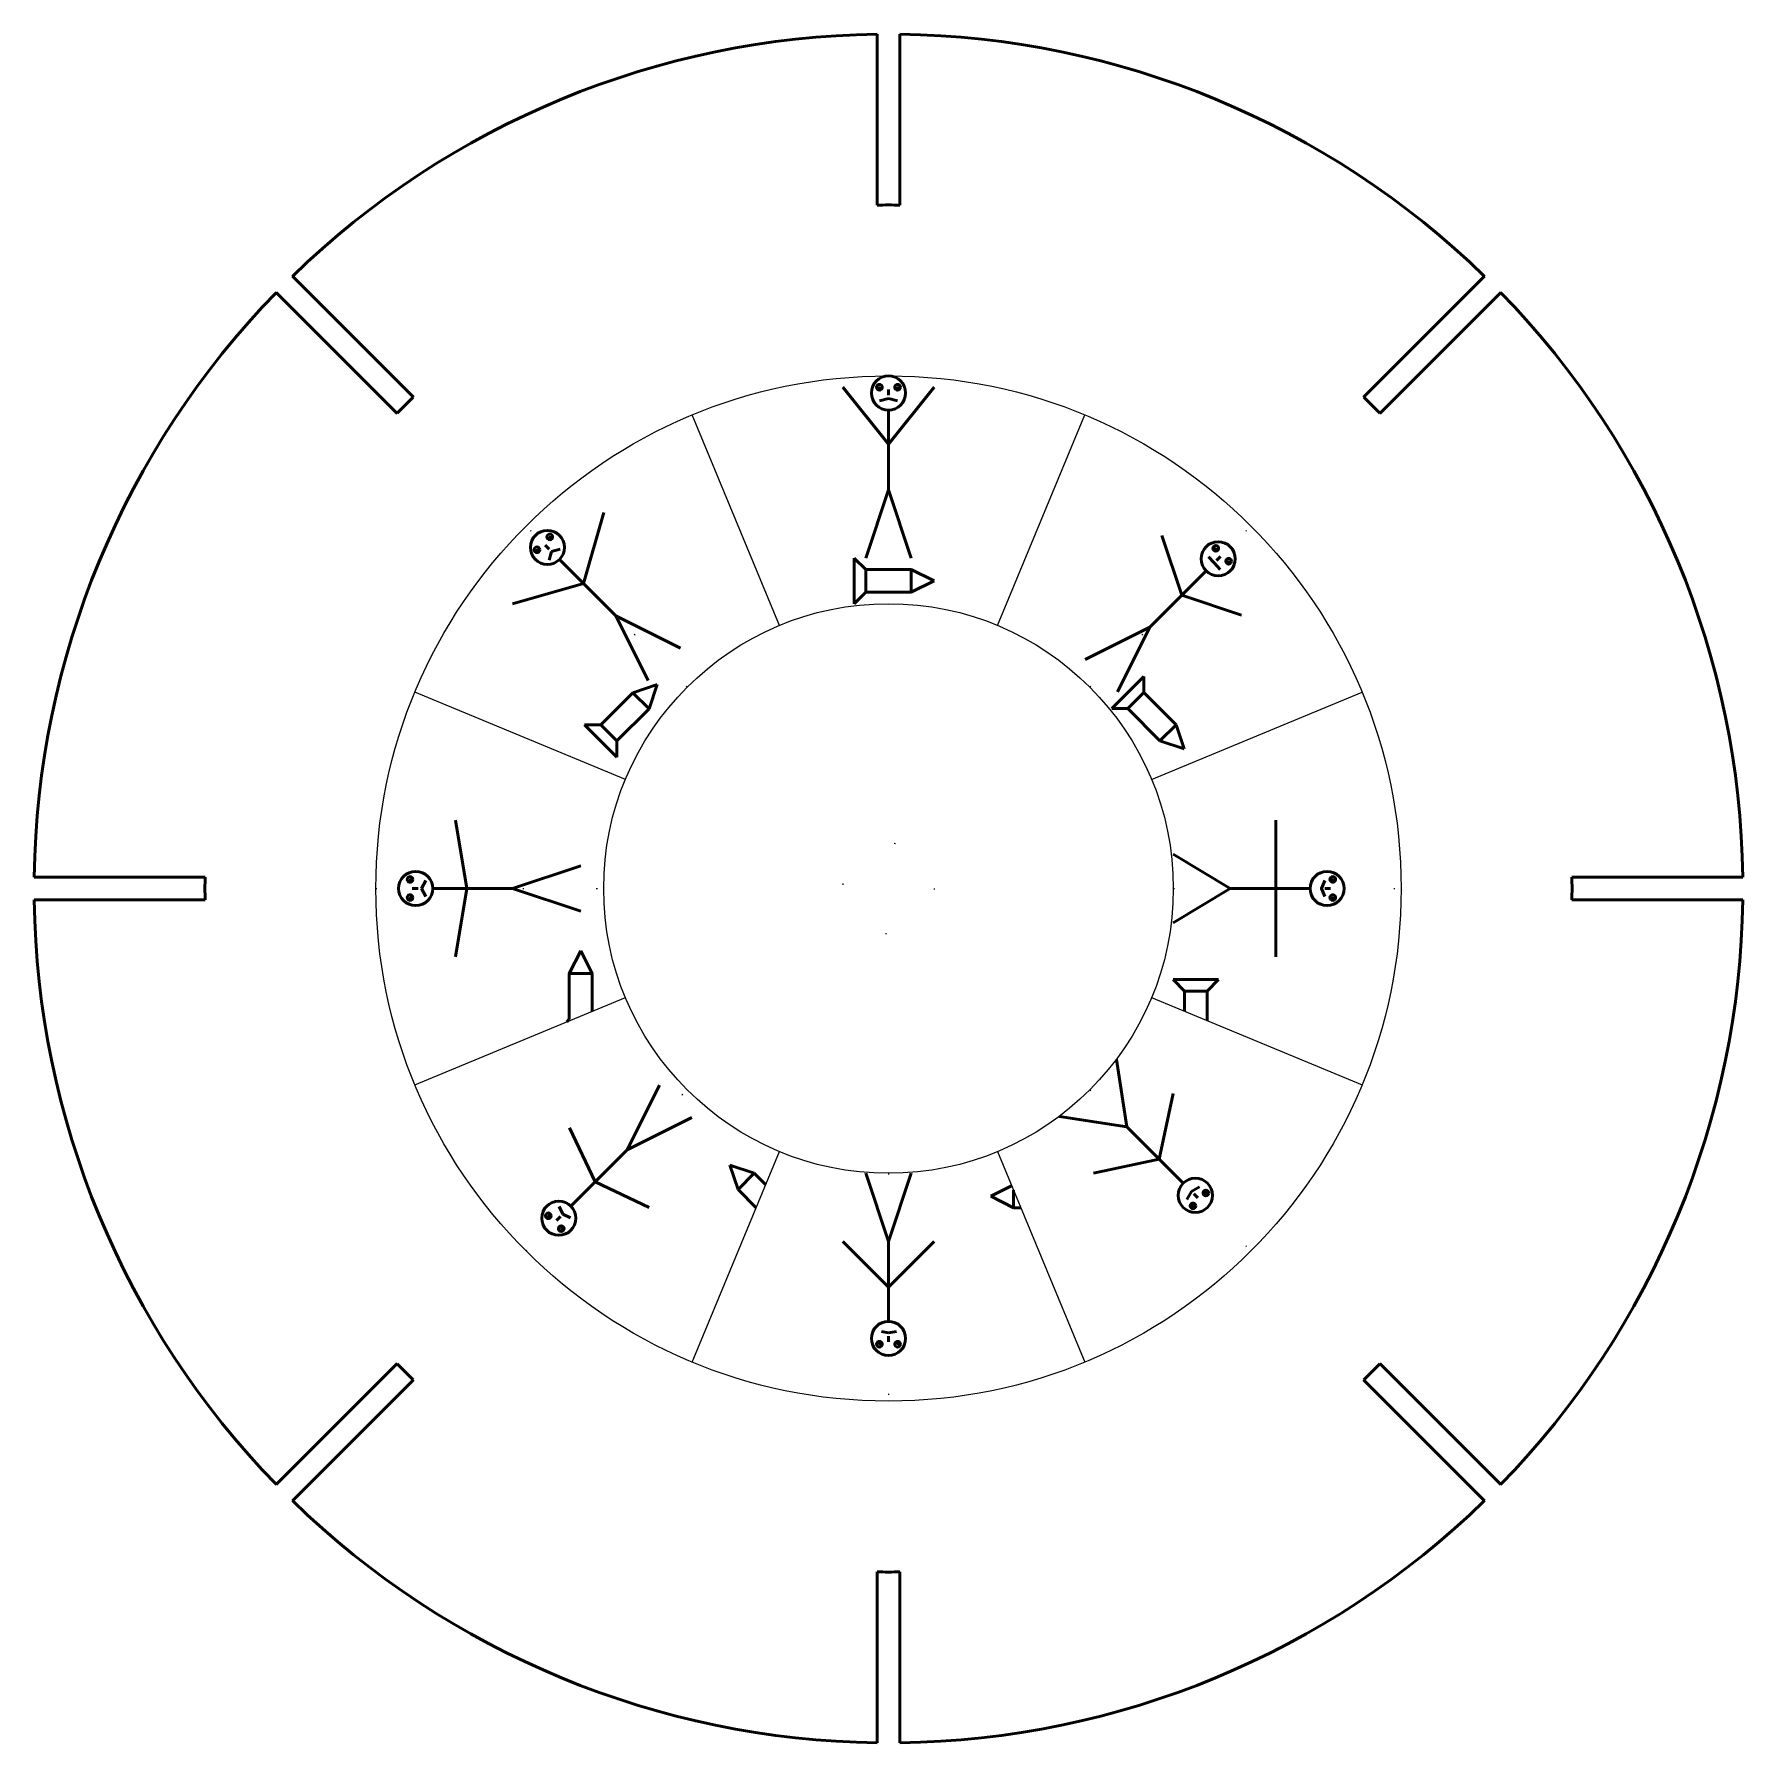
# Model space of a CAD drawing. Header units: millimetres. Extents: x -75 to 75, y -75 to 75.
import ezdxf

# ---------------------------------------------------------------- set-up
doc = ezdxf.new("R2010")
doc.units = ezdxf.units.MM
doc.linetypes.add('DOT', pattern=[6.35, 0, -6.35])
doc.layers.get('0').update_dxf_attribs({"lineweight": 50, "true_color": 0xffffff})
doc.layers.add('Omejitve', color=252, linetype='Continuous', lineweight=25, true_color=0xa0a0a4)
doc.layers.add('Pomozne', color=7, linetype='DOT', lineweight=5, true_color=0x000000)

msp = doc.modelspace()

# ---------------------------------------------------------------- linework, layer by layer
for p, q in [((-1, 74.99), (-1, 59.99)), ((1, 59.99), (1, 74.99)), ((-41.71, 43.13), (-52.32, 53.74)), ((52.32, 53.74), (41.71, 43.13)), ((-53.74, 52.32), (-43.13, 41.71)), ((43.13, 41.71), (53.74, 52.32)), ((0, 39), (-4, 44)), ((0, 39), (4, 44)), ((0, 43.8), (0, 43.3)), ((0, 43), (-0.8, 42.8)), ((0, 43), (0.8, 42.8)), ((0, 42), (0, 35)), ((0, 35), (-2, 29)), ((0, 35), (2, 29)), ((-26.76, 26.76), (-25, 33)), ((-30.15, 30.15), (-29.8, 29.8)), ((25.76, 25.76), (24, 31)), ((-29.59, 29.59), (-29.8, 28.81)), ((-29.59, 29.59), (-28.81, 29.8)), ((-28.88, 28.88), (-23.93, 23.93)), ((-2, 28), (-3, 29)), ((-3, 29), (-3, 25)), ((28.59, 28.59), (28.1, 29.1)), ((28.59, 28.59), (29.1, 28)), ((29.15, 29.15), (28.8, 28.8)), ((-2, 28), (2, 28)), ((-2, 26), (-2, 28)), ((2, 28), (2, 26)), ((2, 28), (4, 27)), ((4, 27), (2, 26)), ((27.88, 27.88), (22.93, 22.93)), ((-26.76, 26.76), (-33, 25)), ((-3, 25), (-2, 26)), ((2, 26), (-2, 26)), ((25.76, 25.76), (31, 24)), ((-23.93, 23.93), (-18.27, 21.1)), ((-23.93, 23.93), (-21.1, 18.27)), ((22.93, 22.93), (17.27, 20.1)), ((22.93, 22.93), (20.1, 17.27)), ((22.42, 18.62), (19.59, 15.79)), ((22.42, 17.21), (22.42, 18.62)), ((-25.26, 14.36), (-22.44, 17.19)), ((-22.44, 17.19), (-20.31, 17.9)), ((-22.44, 17.19), (-21.02, 15.77)), ((-20.31, 17.9), (-21.02, 15.77)), ((21, 15.79), (22.42, 17.21)), ((22.42, 17.21), (25.25, 14.38)), ((-21.02, 15.77), (-23.85, 12.95)), ((19.59, 15.79), (21, 15.79)), ((23.83, 12.96), (21, 15.79)), ((-25.26, 14.36), (-26.68, 14.36)), ((-26.68, 14.36), (-23.85, 11.53)), ((-23.85, 12.95), (-25.26, 14.36)), ((25.25, 14.38), (23.83, 12.96)), ((25.25, 14.38), (25.95, 12.26)), ((-23.85, 11.53), (-23.85, 12.95)), ((25.95, 12.26), (23.83, 12.96)), ((-37, 0), (-38, 6)), ((34, 0), (34, 6)), ((30, 0), (25, 3)), ((-33, 0), (-27, 2)), ((-59.99, 1), (-74.99, 1)), ((-41.8, 0), (-41.3, 0)), ((-41, 0), (-40.6, 0.7)), ((-41, 0), (-40.6, -0.7)), ((-40, 0), (-33, 0)), ((30, 0), (25, -3)), ((37, 0), (30, 0)), ((34, 0), (34, -6)), ((38, 0), (38.3, 0.7)), ((38.8, 0), (38.3, 0)), ((74.99, 1), (59.99, 1)), ((-74.99, -1), (-59.99, -1)), ((-37, 0), (-38, -6)), ((-33, 0), (-27, -2)), ((38, 0), (38.3, -0.7)), ((59.99, -1), (74.99, -1)), ((-28.02, -7.47), (-27.02, -5.47)), ((-27.02, -5.47), (-26.02, -7.47)), ((-28.02, -11.47), (-28.02, -7.47)), ((-28.02, -7.47), (-26.02, -7.47)), ((-26.02, -7.47), (-26.02, -10.78)), ((28.98, -8), (24.98, -8)), ((24.98, -8), (25.98, -9)), ((27.98, -9), (28.98, -8)), ((25.98, -10.76), (25.98, -9)), ((25.98, -9), (27.98, -9)), ((27.98, -9), (27.98, -11.59)), ((-28.02, -11.47), (-28.24, -11.7)), ((20.93, -20.93), (20, -15)), ((-22.93, -22.93), (-20.1, -17.27)), ((23.76, -23.76), (25, -18)), ((-22.93, -22.93), (-17.27, -20.1)), ((20.93, -20.93), (15, -20)), ((25.88, -25.88), (20.93, -20.93)), ((-25.76, -25.76), (-28, -21)), ((-27.88, -27.88), (-22.93, -22.93)), ((23.76, -23.76), (18, -25)), ((-13.21, -26.41), (-13.92, -24.29)), ((-13.92, -24.29), (-11.8, -25)), ((-13.21, -26.41), (-11.8, -25)), ((-11.8, -25), (-10.78, -26.02)), ((0, -31), (-2, -25)), ((0, -31), (2, -25)), ((-25.76, -25.76), (-21, -28)), ((-11.61, -28.02), (-13.21, -26.41)), ((8.97, -27.02), (10.81, -26.1)), ((10.97, -28.02), (10.97, -26.49)), ((26.59, -26.59), (26.2, -27.3)), ((26.59, -26.59), (27.3, -26.2)), ((27.15, -27.15), (26.8, -26.8)), ((-28.59, -28.59), (-28.9, -27.9)), ((10.97, -28.02), (8.97, -27.02)), ((11.61, -28.02), (10.97, -28.02)), ((-29.15, -29.15), (-28.8, -28.8)), ((-28.59, -28.59), (-27.9, -28.9)), ((0, -35), (-4, -31)), ((0, -38), (0, -31)), ((0, -35), (4, -31)), ((0, -39), (-0.6, -38.9)), ((0, -39), (0.7, -38.9)), ((0, -39.8), (0, -39.3)), ((-43.13, -41.71), (-53.74, -52.32)), ((53.74, -52.32), (43.13, -41.71)), ((-52.32, -53.74), (-41.71, -43.13)), ((41.71, -43.13), (52.32, -53.74)), ((-1, -59.99), (-1, -74.99)), ((1, -74.99), (1, -59.99))]:
    msp.add_line(p, q)
for centre, radius in [((0, 43.5), 1.5), ((-0.8, 44), 0.25), ((-0.8, 43.85), 0.1), ((0.8, 44), 0.25), ((0.8, 43.85), 0.1), ((-29.94, 29.94), 1.5), ((-29.73, 30.86), 0.25), ((-29.67, 30.73), 0.1), ((28.94, 28.94), 1.5), ((28.73, 29.86), 0.25), ((-30.86, 29.73), 0.25), ((-30.8, 29.6), 0.1), ((28.67, 29.73), 0.1), ((29.86, 28.73), 0.25), ((29.8, 28.6), 0.1), ((-41.5, 0), 1.5), ((38.5, 0), 1.5), ((-42, 0.8), 0.25), ((-41.9, 0.7), 0.1), ((39, 0.8), 0.25), ((38.96, 0.67), 0.1), ((-42, -0.8), 0.25), ((-41.9, -0.9), 0.1), ((39, -0.8), 0.25), ((38.96, -0.93), 0.1), ((26.94, -26.94), 1.5), ((27.86, -26.73), 0.25), ((27.86, -26.73), 0.1), ((-28.94, -28.94), 1.5), ((-29.86, -28.73), 0.25), ((26.73, -27.86), 0.25), ((26.73, -27.86), 0.1), ((-29.73, -28.77), 0.1), ((-28.73, -29.86), 0.25), ((-28.6, -29.9), 0.1), ((0, -39.5), 1.5), ((-0.8, -40), 0.25), ((-0.7, -39.9), 0.1), ((0.8, -40), 0.25), ((0.9, -39.9), 0.1)]:
    msp.add_circle(centre, radius)
for radius, start, end in [(75, 90.764, 134.236), (75, 45.764, 89.236), (60, 89.045, 90.955), (75, 135.764, 179.236), (75, 0.764, 44.236), (60, 134.045, 135.955), (60, 134.045, 135.955), (60, 44.045, 45.955), (60, 179.045, 180.955), (60, 359.045, 0.955), (75, 180.764, 224.236), (75, 315.764, 359.236), (60, 224.045, 225.955), (60, 314.045, 315.955), (75, 225.764, 269.236), (75, 270.764, 314.236), (60, 269.045, 270.955)]:
    msp.add_arc((0, 0), radius, start, end)
at = {"layer": 'Omejitve'}
for p, q in [((-9.57, 23.1), (-17.22, 41.57)), ((9.57, 23.1), (17.22, 41.57)), ((-23.1, 9.57), (-41.57, 17.22)), ((23.1, 9.57), (41.57, 17.22)), ((-41.57, -17.22), (-23.1, -9.57)), ((23.1, -9.57), (41.57, -17.22)), ((-17.22, -41.57), (-9.57, -23.1)), ((9.57, -23.1), (17.22, -41.57))]:
    msp.add_line(p, q, dxfattribs=at)
for radius in [45, 25]:
    msp.add_circle((0, 0), radius, dxfattribs=at)
at = {"layer": 'Pomozne'}
for p, q in [((-17.68, 17.68), (-31.82, 31.82)), ((17.68, 17.68), (31.82, 31.82)), ((-45, 0), (-25, 0)), ((25, 0), (45, 0)), ((-31.82, -31.82), (-17.68, -17.68)), ((17.68, -17.68), (31.82, -31.82)), ((0, -25), (0, -45))]:
    msp.add_line(p, q, dxfattribs=at)
msp.add_circle((0, 0), 4, dxfattribs=at)

doc.saveas('drawing.dxf')
